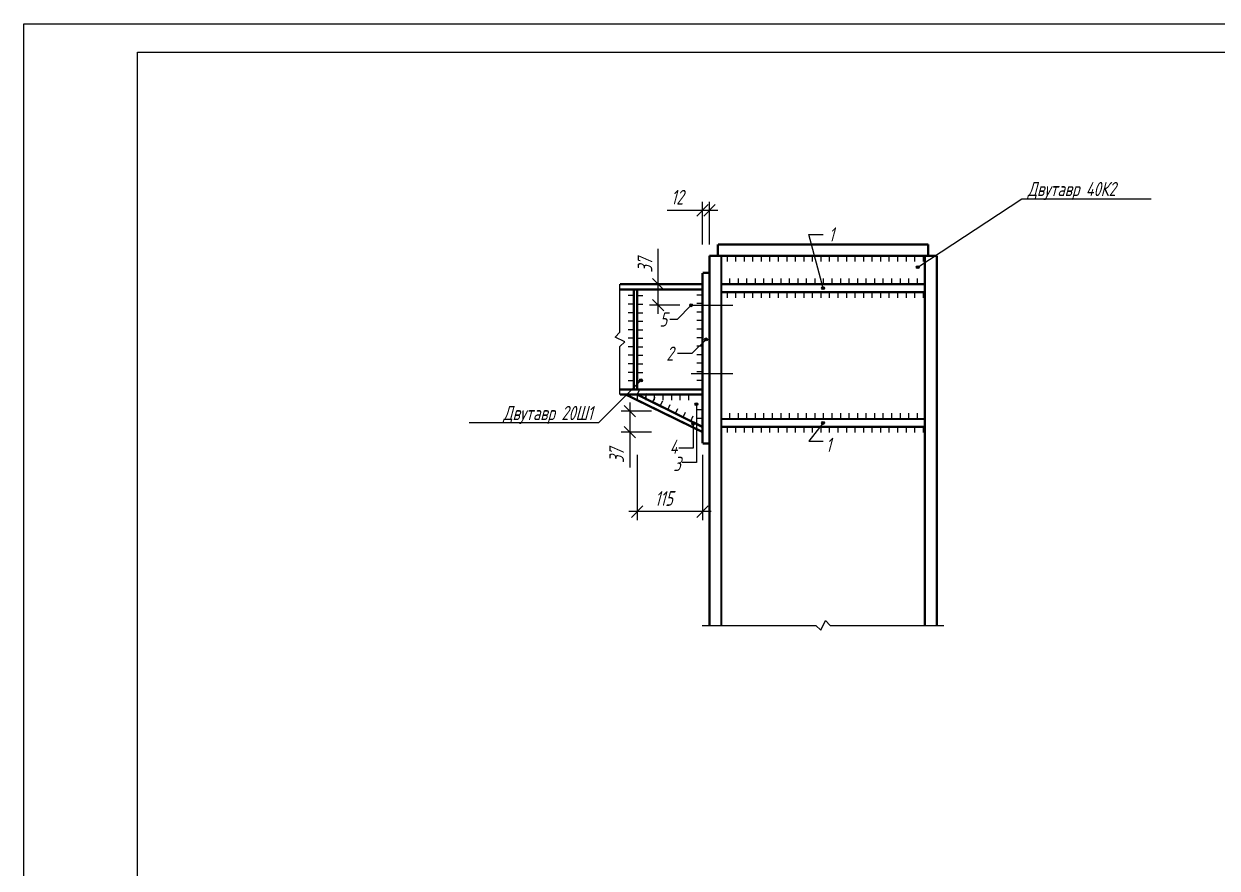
# Model space of a CAD drawing. Extents: x 0 to 420, y 0 to 297.
# Drawn here: x 0 to 210, y 148.5 to 297 of the extents above; entities that cross this region are included whole.
import ezdxf
from ezdxf.enums import TextEntityAlignment as Align

# ---------------------------------------------------------------- set-up
doc = ezdxf.new("R2010")
doc.units = 0
doc.header["$MEASUREMENT"] = 0
doc.layers.get('DEFPOINTS').update_dxf_attribs({"linetype": 'CONTINUOUS'})
for name, color, linetype in [('ВЫНОСКИ', 7, 'CONTINUOUS'), ('РАЗМЕРЫ', 7, 'CONTINUOUS'), ('УЗЕЛ', 7, 'CONTINUOUS'), ('ШТАМП_РАМКА', 7, 'CONTINUOUS')]:
    doc.layers.add(name, color=color, linetype=linetype)
doc.styles.add('SCADOFFICE', font='RomanS', dxfattribs={"width": 0.7, "oblique": 15, "height": 2.5})
doc.dimstyles.new('SCADOFFICE_DIM', dxfattribs={"dimtxt": 2.5, "dimasz": 2, "dimexe": 1.5, "dimexo": 2, "dimgap": 1, "dimtad": 1, "dimdec": 4, "dimlfac": 10, "dimdsep": 46, "dimtxsty": 'SCADOFFICE', "dimblk": 'OBLIQUE', "dimsah": 1, "dimcen": 2.5, "dimdle": 1.5, "dimclrd": 256, "dimclre": 256, "dimclrt": 256, "dimadec": 0, "dimazin": 0, "dimtfac": 1, "dimtdec": 4, "dimtmove": 2, "dimatfit": 3, "dimldrblk": 'OBLIQUE', "dimfxl": 1, "dimtolj": 1, "dimarcsym": 0})

# ---------------------------------------------------------------- blocks, each defined once
blk = doc.blocks.new('*U24')
at = {"layer": 'ВЫНОСКИ'}
for points in [[(140.42, 250.4), (140.4, 250.55), (140.42, 250.6)], [(140.4, 250.45), (140.4, 250.5), (140.4, 250.55)], [(140.4, 250.45), (140.4, 250.55), (140.42, 250.4)], [(140.44, 250.36), (140.42, 250.6), (140.44, 250.64)], [(140.42, 250.4), (140.42, 250.6), (140.44, 250.36)], [(140.47, 250.32), (140.44, 250.64), (140.47, 250.68)], [(140.44, 250.36), (140.44, 250.64), (140.47, 250.32)], [(140.51, 250.29), (140.47, 250.68), (140.51, 250.71)], [(140.47, 250.32), (140.47, 250.68), (140.51, 250.29)], [(140.55, 250.27), (140.51, 250.71), (140.55, 250.73)], [(140.51, 250.29), (140.51, 250.71), (140.55, 250.27)], [(140.6, 250.25), (140.55, 250.73), (140.6, 250.75)], [(140.55, 250.27), (140.55, 250.73), (140.6, 250.25)], [(140.6, 250.25), (140.6, 250.75), (140.65, 250.25)], [(140.65, 250.25), (140.6, 250.75), (140.65, 250.75)]]:
    blk.add_solid(points, dxfattribs=at)
at = {"layer": 'ВЫНОСКИ', "extrusion": (0, 0, -1)}
for points in [[(-140.65, 250.25), (-140.65, 250.75), (-140.7, 250.25)], [(-140.7, 250.25), (-140.65, 250.75), (-140.7, 250.75)], [(-140.7, 250.25), (-140.7, 250.75), (-140.75, 250.27)], [(-140.75, 250.27), (-140.7, 250.75), (-140.75, 250.73)], [(-140.75, 250.27), (-140.75, 250.73), (-140.79, 250.29)], [(-140.79, 250.29), (-140.75, 250.73), (-140.79, 250.71)], [(-140.79, 250.29), (-140.79, 250.71), (-140.83, 250.32)], [(-140.83, 250.32), (-140.79, 250.71), (-140.83, 250.68)], [(-140.83, 250.32), (-140.83, 250.68), (-140.86, 250.36)], [(-140.86, 250.36), (-140.83, 250.68), (-140.86, 250.64)], [(-140.86, 250.36), (-140.86, 250.64), (-140.88, 250.4)], [(-140.88, 250.4), (-140.86, 250.64), (-140.88, 250.6)], [(-140.88, 250.4), (-140.88, 250.6), (-140.9, 250.45)], [(-140.9, 250.45), (-140.88, 250.6), (-140.9, 250.55)], [(-140.9, 250.45), (-140.9, 250.55), (-140.9, 250.5)]]:
    blk.add_solid(points, dxfattribs=at)
blk = doc.blocks.new('*U25')
at = {"layer": 'ВЫНОСКИ'}
for points in [[(140.42, 226.7), (140.4, 226.85), (140.42, 226.9)], [(140.4, 226.75), (140.4, 226.8), (140.4, 226.85)], [(140.4, 226.75), (140.4, 226.85), (140.42, 226.7)], [(140.44, 226.66), (140.42, 226.9), (140.44, 226.94)], [(140.42, 226.7), (140.42, 226.9), (140.44, 226.66)], [(140.47, 226.62), (140.44, 226.94), (140.47, 226.98)], [(140.44, 226.66), (140.44, 226.94), (140.47, 226.62)], [(140.51, 226.59), (140.47, 226.98), (140.51, 227.01)], [(140.47, 226.62), (140.47, 226.98), (140.51, 226.59)], [(140.55, 226.57), (140.51, 227.01), (140.55, 227.03)], [(140.51, 226.59), (140.51, 227.01), (140.55, 226.57)], [(140.6, 226.55), (140.55, 227.03), (140.6, 227.05)], [(140.55, 226.57), (140.55, 227.03), (140.6, 226.55)], [(140.6, 226.55), (140.6, 227.05), (140.65, 226.55)], [(140.65, 226.55), (140.6, 227.05), (140.65, 227.05)]]:
    blk.add_solid(points, dxfattribs=at)
at = {"layer": 'ВЫНОСКИ', "extrusion": (0, 0, -1)}
for points in [[(-140.65, 226.55), (-140.65, 227.05), (-140.7, 226.55)], [(-140.7, 226.55), (-140.65, 227.05), (-140.7, 227.05)], [(-140.7, 226.55), (-140.7, 227.05), (-140.75, 226.57)], [(-140.75, 226.57), (-140.7, 227.05), (-140.75, 227.03)], [(-140.75, 226.57), (-140.75, 227.03), (-140.79, 226.59)], [(-140.79, 226.59), (-140.75, 227.03), (-140.79, 227.01)], [(-140.79, 226.59), (-140.79, 227.01), (-140.83, 226.62)], [(-140.83, 226.62), (-140.79, 227.01), (-140.83, 226.98)], [(-140.83, 226.62), (-140.83, 226.98), (-140.86, 226.66)], [(-140.86, 226.66), (-140.83, 226.98), (-140.86, 226.94)], [(-140.86, 226.66), (-140.86, 226.94), (-140.88, 226.7)], [(-140.88, 226.7), (-140.86, 226.94), (-140.88, 226.9)], [(-140.88, 226.7), (-140.88, 226.9), (-140.9, 226.75)], [(-140.9, 226.75), (-140.88, 226.9), (-140.9, 226.85)], [(-140.9, 226.75), (-140.9, 226.85), (-140.9, 226.8)]]:
    blk.add_solid(points, dxfattribs=at)
blk = doc.blocks.new('*U26')
at = {"layer": 'ВЫНОСКИ'}
for points in [[(157.07, 254.1), (157.05, 254.25), (157.07, 254.3)], [(157.05, 254.15), (157.05, 254.2), (157.05, 254.25)], [(157.05, 254.15), (157.05, 254.25), (157.07, 254.1)], [(157.09, 254.06), (157.07, 254.3), (157.09, 254.34)], [(157.07, 254.1), (157.07, 254.3), (157.09, 254.06)], [(157.12, 254.02), (157.09, 254.34), (157.12, 254.38)], [(157.09, 254.06), (157.09, 254.34), (157.12, 254.02)], [(157.16, 253.99), (157.12, 254.38), (157.16, 254.41)], [(157.12, 254.02), (157.12, 254.38), (157.16, 253.99)], [(157.2, 253.97), (157.16, 254.41), (157.2, 254.43)], [(157.16, 253.99), (157.16, 254.41), (157.2, 253.97)], [(157.25, 253.95), (157.2, 254.43), (157.25, 254.45)], [(157.2, 253.97), (157.2, 254.43), (157.25, 253.95)], [(157.25, 253.95), (157.25, 254.45), (157.3, 253.95)], [(157.3, 253.95), (157.25, 254.45), (157.3, 254.45)]]:
    blk.add_solid(points, dxfattribs=at)
at = {"layer": 'ВЫНОСКИ', "extrusion": (0, 0, -1)}
for points in [[(-157.3, 253.95), (-157.3, 254.45), (-157.35, 253.95)], [(-157.35, 253.95), (-157.3, 254.45), (-157.35, 254.45)], [(-157.35, 253.95), (-157.35, 254.45), (-157.4, 253.97)], [(-157.4, 253.97), (-157.35, 254.45), (-157.4, 254.43)], [(-157.4, 253.97), (-157.4, 254.43), (-157.44, 253.99)], [(-157.44, 253.99), (-157.4, 254.43), (-157.44, 254.41)], [(-157.44, 253.99), (-157.44, 254.41), (-157.48, 254.02)], [(-157.48, 254.02), (-157.44, 254.41), (-157.48, 254.38)], [(-157.48, 254.02), (-157.48, 254.38), (-157.51, 254.06)], [(-157.51, 254.06), (-157.48, 254.38), (-157.51, 254.34)], [(-157.51, 254.06), (-157.51, 254.34), (-157.53, 254.1)], [(-157.53, 254.1), (-157.51, 254.34), (-157.53, 254.3)], [(-157.53, 254.1), (-157.53, 254.3), (-157.55, 254.15)], [(-157.55, 254.15), (-157.53, 254.3), (-157.55, 254.25)], [(-157.55, 254.15), (-157.55, 254.25), (-157.55, 254.2)]]:
    blk.add_solid(points, dxfattribs=at)
blk = doc.blocks.new('*U27')
at = {"layer": 'ВЫНОСКИ'}
for points in [[(119.82, 241.4), (119.8, 241.55), (119.82, 241.6)], [(119.8, 241.45), (119.8, 241.5), (119.8, 241.55)], [(119.8, 241.45), (119.8, 241.55), (119.82, 241.4)], [(119.84, 241.36), (119.82, 241.6), (119.84, 241.64)], [(119.82, 241.4), (119.82, 241.6), (119.84, 241.36)], [(119.87, 241.32), (119.84, 241.64), (119.87, 241.68)], [(119.84, 241.36), (119.84, 241.64), (119.87, 241.32)], [(119.91, 241.29), (119.87, 241.68), (119.91, 241.71)], [(119.87, 241.32), (119.87, 241.68), (119.91, 241.29)], [(119.95, 241.27), (119.91, 241.71), (119.95, 241.73)], [(119.91, 241.29), (119.91, 241.71), (119.95, 241.27)], [(120, 241.25), (119.95, 241.73), (120, 241.75)], [(119.95, 241.27), (119.95, 241.73), (120, 241.25)], [(120, 241.25), (120, 241.75), (120.05, 241.25)], [(120.05, 241.25), (120, 241.75), (120.05, 241.75)]]:
    blk.add_solid(points, dxfattribs=at)
at = {"layer": 'ВЫНОСКИ', "extrusion": (0, 0, -1)}
for points in [[(-120.05, 241.25), (-120.05, 241.75), (-120.1, 241.25)], [(-120.1, 241.25), (-120.05, 241.75), (-120.1, 241.75)], [(-120.1, 241.25), (-120.1, 241.75), (-120.15, 241.27)], [(-120.15, 241.27), (-120.1, 241.75), (-120.15, 241.73)], [(-120.15, 241.27), (-120.15, 241.73), (-120.19, 241.29)], [(-120.19, 241.29), (-120.15, 241.73), (-120.19, 241.71)], [(-120.19, 241.29), (-120.19, 241.71), (-120.23, 241.32)], [(-120.23, 241.32), (-120.19, 241.71), (-120.23, 241.68)], [(-120.23, 241.32), (-120.23, 241.68), (-120.26, 241.36)], [(-120.26, 241.36), (-120.23, 241.68), (-120.26, 241.64)], [(-120.26, 241.36), (-120.26, 241.64), (-120.28, 241.4)], [(-120.28, 241.4), (-120.26, 241.64), (-120.28, 241.6)], [(-120.28, 241.4), (-120.28, 241.6), (-120.3, 241.45)], [(-120.3, 241.45), (-120.28, 241.6), (-120.3, 241.55)], [(-120.3, 241.45), (-120.3, 241.55), (-120.3, 241.5)]]:
    blk.add_solid(points, dxfattribs=at)
blk = doc.blocks.new('*U28')
at = {"layer": 'ВЫНОСКИ'}
for points in [[(118.12, 229.99), (118.1, 230.14), (118.12, 230.19)], [(118.1, 230.04), (118.1, 230.09), (118.1, 230.14)], [(118.1, 230.04), (118.1, 230.14), (118.12, 229.99)], [(118.14, 229.95), (118.12, 230.19), (118.14, 230.23)], [(118.12, 229.99), (118.12, 230.19), (118.14, 229.95)], [(118.17, 229.91), (118.14, 230.23), (118.17, 230.27)], [(118.14, 229.95), (118.14, 230.23), (118.17, 229.91)], [(118.21, 229.88), (118.17, 230.27), (118.21, 230.3)], [(118.17, 229.91), (118.17, 230.27), (118.21, 229.88)], [(118.25, 229.86), (118.21, 230.3), (118.25, 230.32)], [(118.21, 229.88), (118.21, 230.3), (118.25, 229.86)], [(118.3, 229.84), (118.25, 230.32), (118.3, 230.34)], [(118.25, 229.86), (118.25, 230.32), (118.3, 229.84)], [(118.3, 229.84), (118.3, 230.34), (118.35, 229.84)], [(118.35, 229.84), (118.3, 230.34), (118.35, 230.34)]]:
    blk.add_solid(points, dxfattribs=at)
at = {"layer": 'ВЫНОСКИ', "extrusion": (0, 0, -1)}
for points in [[(-118.35, 229.84), (-118.35, 230.34), (-118.4, 229.84)], [(-118.4, 229.84), (-118.35, 230.34), (-118.4, 230.34)], [(-118.4, 229.84), (-118.4, 230.34), (-118.45, 229.86)], [(-118.45, 229.86), (-118.4, 230.34), (-118.45, 230.32)], [(-118.45, 229.86), (-118.45, 230.32), (-118.49, 229.88)], [(-118.49, 229.88), (-118.45, 230.32), (-118.49, 230.3)], [(-118.49, 229.88), (-118.49, 230.3), (-118.53, 229.91)], [(-118.53, 229.91), (-118.49, 230.3), (-118.53, 230.27)], [(-118.53, 229.91), (-118.53, 230.27), (-118.56, 229.95)], [(-118.56, 229.95), (-118.53, 230.27), (-118.56, 230.23)], [(-118.56, 229.95), (-118.56, 230.23), (-118.58, 229.99)], [(-118.58, 229.99), (-118.56, 230.23), (-118.58, 230.19)], [(-118.58, 229.99), (-118.58, 230.19), (-118.6, 230.04)], [(-118.6, 230.04), (-118.58, 230.19), (-118.6, 230.14)], [(-118.6, 230.04), (-118.6, 230.14), (-118.6, 230.09)]]:
    blk.add_solid(points, dxfattribs=at)
blk = doc.blocks.new('*U29')
at = {"layer": 'ВЫНОСКИ'}
for points in [[(117.6, 226.45), (117.57, 226.76), (117.6, 226.8)], [(117.64, 226.42), (117.6, 226.8), (117.64, 226.83)], [(117.6, 226.45), (117.6, 226.8), (117.64, 226.42)], [(117.68, 226.39), (117.64, 226.83), (117.68, 226.86)], [(117.64, 226.42), (117.64, 226.83), (117.68, 226.39)], [(117.73, 226.38), (117.68, 226.86), (117.73, 226.87)], [(117.68, 226.39), (117.68, 226.86), (117.73, 226.38)], [(117.78, 226.38), (117.73, 226.87), (117.78, 226.88)], [(117.73, 226.38), (117.73, 226.87), (117.78, 226.38)], [(117.54, 226.53), (117.53, 226.67), (117.54, 226.72)], [(117.53, 226.58), (117.53, 226.62), (117.53, 226.67)], [(117.53, 226.58), (117.53, 226.67), (117.54, 226.53)], [(117.57, 226.49), (117.54, 226.72), (117.57, 226.76)], [(117.54, 226.53), (117.54, 226.72), (117.57, 226.49)], [(117.57, 226.49), (117.57, 226.76), (117.6, 226.45)]]:
    blk.add_solid(points, dxfattribs=at)
at = {"layer": 'ВЫНОСКИ', "extrusion": (0, 0, -1)}
for points in [[(-117.78, 226.38), (-117.78, 226.88), (-117.82, 226.38)], [(-117.82, 226.38), (-117.78, 226.88), (-117.82, 226.87)], [(-117.82, 226.38), (-117.82, 226.87), (-117.87, 226.39)], [(-117.87, 226.39), (-117.82, 226.87), (-117.87, 226.86)], [(-117.87, 226.39), (-117.87, 226.86), (-117.91, 226.42)], [(-117.91, 226.42), (-117.87, 226.86), (-117.91, 226.83)], [(-117.91, 226.42), (-117.91, 226.83), (-117.95, 226.45)], [(-117.95, 226.45), (-117.91, 226.83), (-117.95, 226.8)], [(-117.95, 226.45), (-117.95, 226.8), (-117.98, 226.49)], [(-117.98, 226.49), (-117.95, 226.8), (-117.98, 226.76)], [(-117.98, 226.49), (-117.98, 226.76), (-118.01, 226.53)], [(-118.01, 226.53), (-117.98, 226.76), (-118.01, 226.72)], [(-118.01, 226.53), (-118.01, 226.72), (-118.02, 226.58)], [(-118.02, 226.58), (-118.01, 226.72), (-118.02, 226.67)], [(-118.02, 226.58), (-118.02, 226.67), (-118.03, 226.62)]]:
    blk.add_solid(points, dxfattribs=at)
blk = doc.blocks.new('*U30')
at = {"layer": 'ВЫНОСКИ'}
for points in [[(117.22, 247.4), (117.2, 247.55), (117.22, 247.6)], [(117.2, 247.45), (117.2, 247.5), (117.2, 247.55)], [(117.2, 247.45), (117.2, 247.55), (117.22, 247.4)], [(117.24, 247.36), (117.22, 247.6), (117.24, 247.64)], [(117.22, 247.4), (117.22, 247.6), (117.24, 247.36)], [(117.27, 247.32), (117.24, 247.64), (117.27, 247.68)], [(117.24, 247.36), (117.24, 247.64), (117.27, 247.32)], [(117.31, 247.29), (117.27, 247.68), (117.31, 247.71)], [(117.27, 247.32), (117.27, 247.68), (117.31, 247.29)], [(117.35, 247.27), (117.31, 247.71), (117.35, 247.73)], [(117.31, 247.29), (117.31, 247.71), (117.35, 247.27)], [(117.4, 247.25), (117.35, 247.73), (117.4, 247.75)], [(117.35, 247.27), (117.35, 247.73), (117.4, 247.25)], [(117.4, 247.25), (117.4, 247.75), (117.45, 247.25)], [(117.45, 247.25), (117.4, 247.75), (117.45, 247.75)]]:
    blk.add_solid(points, dxfattribs=at)
at = {"layer": 'ВЫНОСКИ', "extrusion": (0, 0, -1)}
for points in [[(-117.45, 247.25), (-117.45, 247.75), (-117.5, 247.25)], [(-117.5, 247.25), (-117.45, 247.75), (-117.5, 247.75)], [(-117.5, 247.25), (-117.5, 247.75), (-117.55, 247.27)], [(-117.55, 247.27), (-117.5, 247.75), (-117.55, 247.73)], [(-117.55, 247.27), (-117.55, 247.73), (-117.59, 247.29)], [(-117.59, 247.29), (-117.55, 247.73), (-117.59, 247.71)], [(-117.59, 247.29), (-117.59, 247.71), (-117.63, 247.32)], [(-117.63, 247.32), (-117.59, 247.71), (-117.63, 247.68)], [(-117.63, 247.32), (-117.63, 247.68), (-117.66, 247.36)], [(-117.66, 247.36), (-117.63, 247.68), (-117.66, 247.64)], [(-117.66, 247.36), (-117.66, 247.64), (-117.68, 247.4)], [(-117.68, 247.4), (-117.66, 247.64), (-117.68, 247.6)], [(-117.68, 247.4), (-117.68, 247.6), (-117.7, 247.45)], [(-117.7, 247.45), (-117.68, 247.6), (-117.7, 247.55)], [(-117.7, 247.45), (-117.7, 247.55), (-117.7, 247.5)]]:
    blk.add_solid(points, dxfattribs=at)
blk = doc.blocks.new('_OBLIQUE')
at = {"layer": 'РАЗМЕРЫ', "color": 0, "linetype": 'ByBlock'}
blk.add_line((-0.5, -0.5), (0.5, 0.5), dxfattribs=at)
blk = doc.blocks.new('*D1')
at = {"layer": 'DEFPOINTS', "color": 0}
for p in [(111.63, 251.2), (117.45, 251.2), (117.45, 247.5)]:
    blk.add_point(p, dxfattribs=at)
at = {"layer": 'РАЗМЕРЫ'}
for p, q in [((111.63, 251.2), (111.63, 257.45)), ((111.63, 246), (111.63, 252.7)), ((115.45, 251.2), (110.13, 251.2)), ((115.45, 247.5), (110.13, 247.5))]:
    blk.add_line(p, q, dxfattribs=at)
at = {"layer": 'РАЗМЕРЫ', "xscale": 2, "yscale": 2, "zscale": 2}
for p, rotation in [((111.63, 251.2), 90), ((111.63, 247.5), 270)]:
    blk.add_blockref('_OBLIQUE', p, dxfattribs=dict(at, rotation=rotation))
at = {"layer": 'РАЗМЕРЫ', "style": 'SCADOFFICE', "oblique": 15, "width": 0.676148}
blk.add_text('37', height=2.5881905, rotation=90, dxfattribs=at).set_placement((110.6075, 253.256875))
blk = doc.blocks.new('*D3')
at = {"layer": 'DEFPOINTS', "color": 0}
for p in [(112.45, 228.9), (106.63, 225.2), (112.45, 225.2)]:
    blk.add_point(p, dxfattribs=at)
at = {"layer": 'РАЗМЕРЫ'}
for p, q in [((110.45, 228.9), (105.13, 228.9)), ((106.63, 230.4), (106.63, 223.7)), ((106.63, 228.9), (106.63, 218.95)), ((110.45, 225.2), (105.13, 225.2))]:
    blk.add_line(p, q, dxfattribs=at)
at = {"layer": 'РАЗМЕРЫ', "xscale": 2, "yscale": 2, "zscale": 2}
for p, rotation in [((106.63, 228.9), 90), ((106.63, 225.2), 270)]:
    blk.add_blockref('_OBLIQUE', p, dxfattribs=dict(at, rotation=rotation))
at = {"layer": 'РАЗМЕРЫ', "style": 'SCADOFFICE', "oblique": 15, "width": 0.676148}
blk.add_text('37', height=2.5881905, rotation=90, dxfattribs=at).set_placement((105.6075, 219.756875))
blk = doc.blocks.new('*D4')
at = {"layer": 'DEFPOINTS', "color": 0}
for p in [(107.95, 223.2), (119.45, 223.2), (107.95, 211.2)]:
    blk.add_point(p, dxfattribs=at)
at = {"layer": 'РАЗМЕРЫ'}
for p, q in [((107.95, 221.2), (107.95, 209.7)), ((119.45, 221.2), (119.45, 209.7)), ((120.95, 211.2), (106.45, 211.2))]:
    blk.add_line(p, q, dxfattribs=at)
at = {"layer": 'РАЗМЕРЫ', "xscale": 2, "yscale": 2, "zscale": 2}
for p in [(107.95, 211.2), (119.45, 211.2)]:
    blk.add_blockref('_OBLIQUE', p, dxfattribs=at)
at = {"layer": 'РАЗМЕРЫ', "style": 'SCADOFFICE', "oblique": 15, "width": 0.676148}
blk.add_text('115', height=2.58819, dxfattribs=at).set_placement((111.0435, 212.2225))
blk = doc.blocks.new('*D5')
at = {"layer": 'DEFPOINTS', "color": 0}
for p in [(119.45, 264.2), (119.45, 256.2), (120.65, 256.2)]:
    blk.add_point(p, dxfattribs=at)
at = {"layer": 'РАЗМЕРЫ'}
for p, q in [((119.45, 258.2), (119.45, 265.7)), ((120.65, 258.2), (120.65, 265.7)), ((120.65, 264.2), (113.2, 264.2)), ((122.15, 264.2), (117.95, 264.2))]:
    blk.add_line(p, q, dxfattribs=at)
at = {"layer": 'РАЗМЕРЫ', "xscale": 2, "yscale": 2, "zscale": 2}
for p in [(119.45, 264.2), (120.65, 264.2)]:
    blk.add_blockref('_OBLIQUE', p, dxfattribs=at)
at = {"layer": 'РАЗМЕРЫ', "style": 'SCADOFFICE', "oblique": 15, "width": 0.676148}
blk.add_text('12', height=2.58819, dxfattribs=at).set_placement((113.89575, 265.2225))
blk = doc.blocks.new('*U31')
at = {"layer": 'ВЫНОСКИ'}
for points in [[(108.37, 234.2), (108.35, 234.35), (108.37, 234.4)], [(108.35, 234.25), (108.35, 234.3), (108.35, 234.35)], [(108.35, 234.25), (108.35, 234.35), (108.37, 234.2)], [(108.39, 234.16), (108.37, 234.4), (108.39, 234.44)], [(108.37, 234.2), (108.37, 234.4), (108.39, 234.16)], [(108.42, 234.12), (108.39, 234.44), (108.42, 234.48)], [(108.39, 234.16), (108.39, 234.44), (108.42, 234.12)], [(108.46, 234.09), (108.42, 234.48), (108.46, 234.51)], [(108.42, 234.12), (108.42, 234.48), (108.46, 234.09)], [(108.5, 234.07), (108.46, 234.51), (108.5, 234.53)], [(108.46, 234.09), (108.46, 234.51), (108.5, 234.07)], [(108.55, 234.05), (108.5, 234.53), (108.55, 234.55)], [(108.5, 234.07), (108.5, 234.53), (108.55, 234.05)], [(108.55, 234.05), (108.55, 234.55), (108.6, 234.05)], [(108.6, 234.05), (108.55, 234.55), (108.6, 234.55)]]:
    blk.add_solid(points, dxfattribs=at)
at = {"layer": 'ВЫНОСКИ', "extrusion": (0, 0, -1)}
for points in [[(-108.6, 234.05), (-108.6, 234.55), (-108.65, 234.05)], [(-108.65, 234.05), (-108.6, 234.55), (-108.65, 234.55)], [(-108.65, 234.05), (-108.65, 234.55), (-108.7, 234.07)], [(-108.7, 234.07), (-108.65, 234.55), (-108.7, 234.53)], [(-108.7, 234.07), (-108.7, 234.53), (-108.74, 234.09)], [(-108.74, 234.09), (-108.7, 234.53), (-108.74, 234.51)], [(-108.74, 234.09), (-108.74, 234.51), (-108.78, 234.12)], [(-108.78, 234.12), (-108.74, 234.51), (-108.78, 234.48)], [(-108.78, 234.12), (-108.78, 234.48), (-108.81, 234.16)], [(-108.81, 234.16), (-108.78, 234.48), (-108.81, 234.44)], [(-108.81, 234.16), (-108.81, 234.44), (-108.83, 234.2)], [(-108.83, 234.2), (-108.81, 234.44), (-108.83, 234.4)], [(-108.83, 234.2), (-108.83, 234.4), (-108.85, 234.25)], [(-108.85, 234.25), (-108.83, 234.4), (-108.85, 234.35)], [(-108.85, 234.25), (-108.85, 234.35), (-108.85, 234.3)]]:
    blk.add_solid(points, dxfattribs=at)

msp = doc.modelspace()

# ---------------------------------------------------------------- linework, layer by layer
at = {"layer": 'ВЫНОСКИ', "linetype": 'Continuous'}
for p, q in [((157.3, 254.2), (175.65, 266.2)), ((175.65, 266.2), (198.4, 266.2)), ((140.65, 250.5), (138.15, 259.95)), ((138.15, 259.95), (140.65, 259.95)), ((117.45, 247.5), (114.95, 245)), ((114.95, 245), (113.7, 245)), ((120.05, 241.5), (117.55, 239)), ((117.55, 239), (115.05, 239)), ((108.6, 234.3), (101.1, 226.8)), ((118.35, 230.09), (118.35, 219.85)), ((101.1, 226.8), (78.35, 226.8)), ((140.65, 226.8), (138.15, 223.6)), ((117.775, 226.625), (117.775, 222.35)), ((138.15, 223.6), (140.65, 223.6)), ((117.775, 222.35), (115.275, 222.35)), ((118.35, 219.85), (115.85, 219.85))]:
    msp.add_line(p, q, dxfattribs=at)
for centre in [(157.3, 254.2), (140.65, 250.5), (117.45, 247.5), (120.05, 241.5), (108.6, 234.3), (118.35, 230.09), (117.775, 226.625), (140.65, 226.8)]:
    msp.add_circle(centre, 0.25, dxfattribs=at)
at = {"layer": 'УЗЕЛ', "linetype": 'Continuous'}
for p, q in [((123.75, 256.2), (123.75, 255.2)), ((125.25, 256.2), (125.25, 255.2)), ((126.75, 256.2), (126.75, 255.2)), ((128.25, 256.2), (128.25, 255.2)), ((129.75, 256.2), (129.75, 255.2)), ((131.25, 256.2), (131.25, 255.2)), ((132.75, 256.2), (132.75, 255.2)), ((134.25, 256.2), (134.25, 255.2)), ((135.75, 256.2), (135.75, 255.2)), ((137.25, 256.2), (137.25, 255.2)), ((138.75, 256.2), (138.75, 255.2)), ((140.25, 256.2), (140.25, 255.2)), ((141.75, 256.2), (141.75, 255.2)), ((143.25, 256.2), (143.25, 255.2)), ((144.75, 256.2), (144.75, 255.2)), ((146.25, 256.2), (146.25, 255.2)), ((147.75, 256.2), (147.75, 255.2)), ((149.25, 256.2), (149.25, 255.2)), ((150.75, 256.2), (150.75, 255.2)), ((152.25, 256.2), (152.25, 255.2)), ((153.75, 256.2), (153.75, 255.2)), ((155.25, 256.2), (155.25, 255.2)), ((156.75, 256.2), (156.75, 255.2)), ((158.25, 256.2), (158.25, 255.2)), ((122.75, 251.2), (122.75, 252.2)), ((124.25, 251.2), (124.25, 252.2)), ((125.75, 251.2), (125.75, 252.2)), ((127.25, 251.2), (127.25, 252.2)), ((128.75, 251.2), (128.75, 252.2)), ((130.25, 251.2), (130.25, 252.2)), ((131.75, 251.2), (131.75, 252.2)), ((133.25, 251.2), (133.25, 252.2)), ((134.75, 251.2), (134.75, 252.2)), ((136.25, 251.2), (136.25, 252.2)), ((137.75, 251.2), (137.75, 252.2)), ((139.25, 251.2), (139.25, 252.2)), ((140.75, 251.2), (140.75, 252.2)), ((142.25, 251.2), (142.25, 252.2)), ((143.75, 251.2), (143.75, 252.2)), ((145.25, 251.2), (145.25, 252.2)), ((146.75, 251.2), (146.75, 252.2)), ((148.25, 251.2), (148.25, 252.2)), ((149.75, 251.2), (149.75, 252.2)), ((151.25, 251.2), (151.25, 252.2)), ((152.75, 251.2), (152.75, 252.2)), ((154.25, 251.2), (154.25, 252.2)), ((155.75, 251.2), (155.75, 252.2)), ((157.25, 251.2), (157.25, 252.2)), ((104.9, 242.75), (104.9, 251.2)), ((107.35, 249.2), (106.35, 249.2)), ((107.95, 249.2), (108.95, 249.2)), ((119.45, 249.3), (118.45, 249.3)), ((119.45, 247.8), (118.45, 247.8)), ((123.75, 249.8), (123.75, 248.8)), ((125.25, 249.8), (125.25, 248.8)), ((126.75, 249.8), (126.75, 248.8)), ((128.25, 249.8), (128.25, 248.8)), ((129.75, 249.8), (129.75, 248.8)), ((131.25, 249.8), (131.25, 248.8)), ((132.75, 249.8), (132.75, 248.8)), ((134.25, 249.8), (134.25, 248.8)), ((135.75, 249.8), (135.75, 248.8)), ((137.25, 249.8), (137.25, 248.8)), ((138.75, 249.8), (138.75, 248.8)), ((140.25, 249.8), (140.25, 248.8)), ((141.75, 249.8), (141.75, 248.8)), ((143.25, 249.8), (143.25, 248.8)), ((144.75, 249.8), (144.75, 248.8)), ((146.25, 249.8), (146.25, 248.8)), ((147.75, 249.8), (147.75, 248.8)), ((149.25, 249.8), (149.25, 248.8)), ((150.75, 249.8), (150.75, 248.8)), ((152.25, 249.8), (152.25, 248.8)), ((153.75, 249.8), (153.75, 248.8)), ((155.25, 249.8), (155.25, 248.8)), ((156.75, 249.8), (156.75, 248.8)), ((158.25, 249.8), (158.25, 248.8)), ((107.35, 247.7), (106.35, 247.7)), ((107.35, 246.2), (106.35, 246.2)), ((107.95, 247.7), (108.95, 247.7)), ((107.95, 246.2), (108.95, 246.2)), ((117.45, 247.5), (124.75, 247.5)), ((119.45, 246.3), (118.45, 246.3)), ((107.35, 244.7), (106.35, 244.7)), ((107.95, 244.7), (108.95, 244.7)), ((119.45, 244.8), (118.45, 244.8)), ((104.066667, 241.916667), (104.9, 242.75)), ((105.733333, 241.083333), (104.066667, 241.916667)), ((107.35, 243.2), (106.35, 243.2)), ((107.35, 241.7), (106.35, 241.7)), ((107.95, 243.2), (108.95, 243.2)), ((107.95, 241.7), (108.95, 241.7)), ((119.45, 243.3), (118.45, 243.3)), ((119.45, 241.8), (118.45, 241.8)), ((104.9, 240.25), (105.733333, 241.083333)), ((104.9, 231.8), (104.9, 240.25)), ((107.35, 240.2), (106.35, 240.2)), ((107.95, 240.2), (108.95, 240.2)), ((119.45, 240.3), (118.45, 240.3)), ((107.35, 238.7), (106.35, 238.7)), ((107.95, 238.7), (108.95, 238.7)), ((119.45, 238.8), (118.45, 238.8)), ((119.45, 237.3), (118.45, 237.3)), ((107.35, 237.2), (106.35, 237.2)), ((107.35, 235.7), (106.35, 235.7)), ((107.95, 237.2), (108.95, 237.2)), ((107.95, 235.7), (108.95, 235.7)), ((117.45, 235.5), (124.75, 235.5)), ((119.45, 235.8), (118.45, 235.8)), ((107.35, 234.2), (106.35, 234.2)), ((107.95, 234.2), (108.95, 234.2)), ((119.45, 234.3), (118.45, 234.3)), ((107.95, 231.8), (108.394094, 232.69598)), ((107.95, 231.8), (107.95, 230.8)), ((109.29397, 231.133858), (109.738064, 232.029838)), ((109.45, 231.8), (109.45, 230.8)), ((110.63794, 230.467717), (111.082034, 231.363697)), ((110.95, 231.8), (110.95, 230.8)), ((112.45, 231.8), (112.45, 230.8)), ((113.95, 231.8), (113.95, 230.8)), ((115.45, 231.8), (115.45, 230.8)), ((116.95, 231.8), (116.95, 230.8)), ((111.98191, 229.801575), (112.426004, 230.697555)), ((113.32588, 229.135433), (113.769974, 230.031413)), ((114.66985, 228.469292), (115.113944, 229.365272)), ((119.45, 229.1), (118.45, 229.1)), ((116.01382, 227.80315), (116.457914, 228.69913)), ((117.35779, 227.137008), (117.801884, 228.032988)), ((119.45, 227.6), (118.45, 227.6)), ((122.75, 227.5), (122.75, 228.5)), ((124.25, 227.5), (124.25, 228.5)), ((125.75, 227.5), (125.75, 228.5)), ((127.25, 227.5), (127.25, 228.5)), ((128.75, 227.5), (128.75, 228.5)), ((130.25, 227.5), (130.25, 228.5)), ((131.75, 227.5), (131.75, 228.5)), ((133.25, 227.5), (133.25, 228.5)), ((134.75, 227.5), (134.75, 228.5)), ((136.25, 227.5), (136.25, 228.5)), ((137.75, 227.5), (137.75, 228.5)), ((139.25, 227.5), (139.25, 228.5)), ((140.75, 227.5), (140.75, 228.5)), ((142.25, 227.5), (142.25, 228.5)), ((143.75, 227.5), (143.75, 228.5)), ((145.25, 227.5), (145.25, 228.5)), ((146.75, 227.5), (146.75, 228.5)), ((148.25, 227.5), (148.25, 228.5)), ((149.75, 227.5), (149.75, 228.5)), ((151.25, 227.5), (151.25, 228.5)), ((152.75, 227.5), (152.75, 228.5)), ((154.25, 227.5), (154.25, 228.5)), ((155.75, 227.5), (155.75, 228.5)), ((157.25, 227.5), (157.25, 228.5)), ((123.75, 226.1), (123.75, 225.1)), ((125.25, 226.1), (125.25, 225.1)), ((126.75, 226.1), (126.75, 225.1)), ((128.25, 226.1), (128.25, 225.1)), ((129.75, 226.1), (129.75, 225.1)), ((131.25, 226.1), (131.25, 225.1)), ((132.75, 226.1), (132.75, 225.1)), ((134.25, 226.1), (134.25, 225.1)), ((135.75, 226.1), (135.75, 225.1)), ((137.25, 226.1), (137.25, 225.1)), ((138.75, 226.1), (138.75, 225.1)), ((140.25, 226.1), (140.25, 225.1)), ((141.75, 226.1), (141.75, 225.1)), ((143.25, 226.1), (143.25, 225.1)), ((144.75, 226.1), (144.75, 225.1)), ((146.25, 226.1), (146.25, 225.1)), ((147.75, 226.1), (147.75, 225.1)), ((149.25, 226.1), (149.25, 225.1)), ((150.75, 226.1), (150.75, 225.1)), ((152.25, 226.1), (152.25, 225.1)), ((153.75, 226.1), (153.75, 225.1)), ((155.25, 226.1), (155.25, 225.1)), ((156.75, 226.1), (156.75, 225.1)), ((158.25, 226.1), (158.25, 225.1)), ((119.4, 191.2), (139.4, 191.2)), ((139.4, 191.2), (140.233333, 190.366667)), ((140.233333, 190.366667), (141.066667, 192.033333)), ((141.066667, 192.033333), (141.9, 191.2)), ((141.9, 191.2), (161.9, 191.2))]:
    msp.add_line(p, q, dxfattribs=at)
at = {"layer": 'УЗЕЛ', "linetype": 'Continuous', "const_width": 0.4}
for points in [[(122.15, 258.2), (159.15, 258.2)], [(122.15, 256.2), (122.15, 258.2)], [(159.15, 258.2), (159.15, 256.2)], [(120.65, 191.2), (120.65, 256.2)], [(120.65, 256.2), (160.65, 256.2)], [(159.15, 256.2), (122.15, 256.2)], [(122.75, 191.2), (122.75, 256.2)], [(158.55, 191.2), (158.55, 256.2)], [(160.65, 191.2), (160.65, 256.2)], [(119.45, 253.2), (120.65, 253.2)], [(119.45, 223.2), (119.45, 253.2)], [(120.65, 253.2), (120.65, 223.2)], [(104.9, 251.2), (119.45, 251.2)], [(104.9, 250.3), (119.45, 250.3)], [(107.35, 250.3), (107.35, 232.7)], [(107.95, 250.3), (107.95, 232.7)], [(122.75, 251.2), (158.55, 251.2)], [(122.75, 249.8), (158.55, 249.8)], [(104.9, 232.7), (119.45, 232.7)], [(104.9, 231.8), (119.45, 231.8)], [(119.45, 225.2), (105.923404, 231.8)], [(119.45, 226.1), (107.95, 231.8)], [(122.75, 227.5), (158.55, 227.5)], [(122.75, 226.1), (158.55, 226.1)], [(120.65, 223.2), (119.45, 223.2)]]:
    msp.add_lwpolyline(points, dxfattribs=at)
at = {"layer": 'ШТАМП_РАМКА', "linetype": 'Continuous'}
for p, q in [((0, 297), (420, 297)), ((0, 0), (0, 297)), ((20, 292), (415, 292)), ((20, 5), (20, 292))]:
    msp.add_line(p, q, dxfattribs=at)

# ---------------------------------------------------------------- block references
at = {"layer": 'ВЫНОСКИ'}
for name in ['*U26', '*U24', '*U30', '*U27', '*U31', '*U28', '*U29', '*U25']:
    msp.add_blockref(name, (0, 0), dxfattribs=at)

# ---------------------------------------------------------------- texts
at = {"layer": 'ВЫНОСКИ', "style": 'SCADOFFICE', "oblique": 15, "width": 0.7}
for s, p in [('Двутавр 40К2', (176.65, 266.7)), ('1', (141.65, 258.7)), ('1', (141.15, 221.7))]:
    msp.add_text(s, height=2.5, dxfattribs=at).set_placement(p)
for s, p in [('5', (113.2, 243.75)), ('2', (114.3, 237.75)), ('Двутавр 20Ш1', (100.1, 227.3)), ('4', (115.025, 221.35)), ('3', (115.6, 218.35))]:
    msp.add_text(s, height=2.5, dxfattribs=at).set_placement(p, align=Align.RIGHT)

# ---------------------------------------------------------------- dimensions: what is measured, and where the dimension line sits
at = {"layer": 'РАЗМЕРЫ'}
dim = msp.add_linear_dim(base=(119.45, 264.2), p1=(120.65, 256.2), p2=(119.45, 256.2), dimstyle='SCADOFFICE_DIM', dxfattribs=at)
dim.commit()
dim.dimension.update_dxf_attribs({"geometry": '*D5', "text_midpoint": (115.7, 264.2), "dimtype": 160})
for base, p1, p2, picture, middle in [((111.63, 251.2), (117.45, 247.5), (117.45, 251.2), '*D1', (111.63, 254.95)), ((106.63, 225.2), (112.45, 228.9), (112.45, 225.2), '*D3', (106.63, 221.45))]:
    dim = msp.add_linear_dim(base=base, p1=p1, p2=p2, angle=90, dimstyle='SCADOFFICE_DIM', dxfattribs=at)
    dim.commit()
    dim.dimension.update_dxf_attribs({"geometry": picture, "text_midpoint": middle, "dimtype": 160})
dim = msp.add_linear_dim(base=(107.95, 211.2), p1=(119.45, 223.2), p2=(107.95, 223.2), dimstyle='SCADOFFICE_DIM', dxfattribs=at)
dim.commit()
dim.dimension.update_dxf_attribs({"geometry": '*D4', "text_midpoint": (113.7, 211.2)})

doc.saveas('drawing.dxf')
